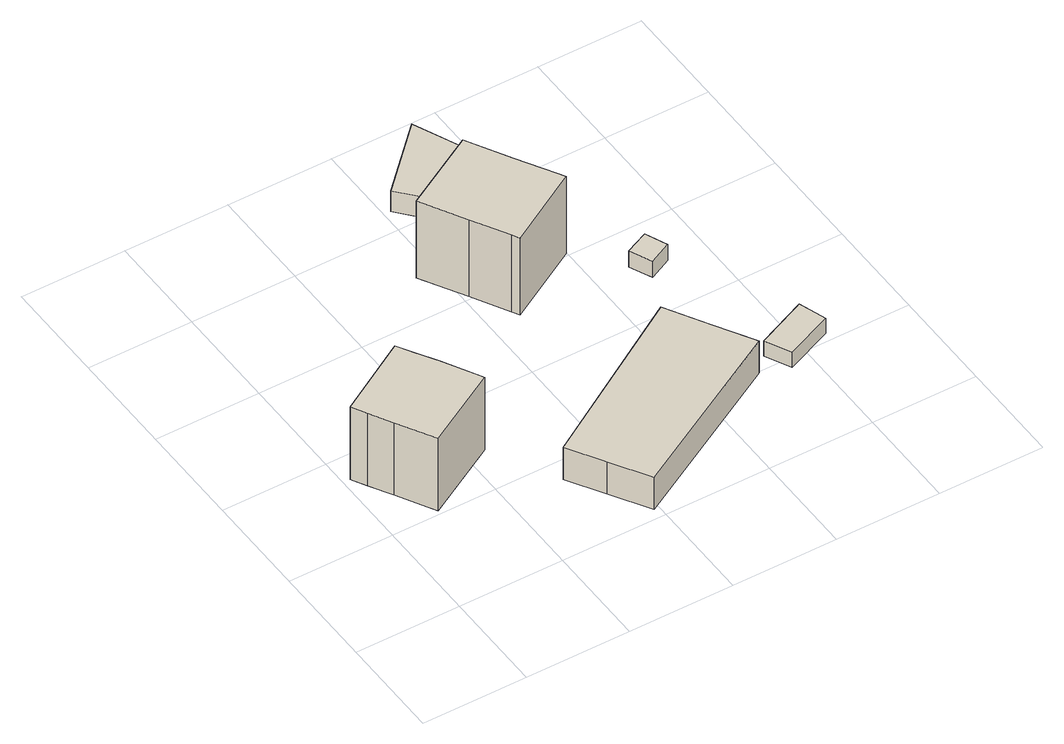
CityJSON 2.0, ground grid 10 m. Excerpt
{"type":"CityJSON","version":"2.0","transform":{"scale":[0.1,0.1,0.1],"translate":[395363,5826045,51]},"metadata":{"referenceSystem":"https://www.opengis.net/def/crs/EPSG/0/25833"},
"CityObjects":{
"building1":{"type":"Building","attributes":{"Gemeindeschluessel":"11000003","BezugspunktDach":"2200","function":"31001_1010","measuredHeight":9.28,"storeysAboveGround":1},"address":[{"country":"Germany","locality":"Berlin","thoroughfareNumber":"87","thoroughfareName":"Grimselweg"}],"geometry":[{"type":"Solid","lod":"1","boundaries":[[[[0,1,2,3,4,5,6,7]],[[8,9,10,11,12,13,14,15]],[[8,15,7,6]],[[9,8,6,5]],[[10,9,5,4]],[[11,10,4,3]],[[12,11,3,2]],[[13,12,2,1]],[[14,13,1,0]],[[15,14,0,7]]]]}]},
"building2":{"type":"Building","attributes":{"Gemeindeschluessel":"11000003","BezugspunktDach":"2200","function":"31001_1010","measuredHeight":4.08,"storeysAboveGround":1},"address":[{"country":"Germany","locality":"Berlin","thoroughfareNumber":"89","thoroughfareName":"Grimselweg"}],"geometry":[{"type":"Solid","lod":"1","boundaries":[[[[16,17,18,19,20,21]],[[22,23,24,25,26,27]],[[22,27,21,20]],[[23,22,20,19]],[[24,23,19,18]],[[25,24,18,17]],[[26,25,17,16]],[[27,26,16,21]]]]}]},
"building3":{"type":"Building","attributes":{"Gemeindeschluessel":"11000003","BezugspunktDach":"2200","function":"31001_1010","measuredHeight":9.11,"storeysAboveGround":1},"address":[{"country":"Germany","locality":"Berlin","thoroughfareNumber":"87A","thoroughfareName":"Grimselweg"}],"geometry":[{"type":"Solid","lod":"1","boundaries":[[[[28,29,30,31,32,33,34,35]],[[36,37,38,39,40,41,42,43]],[[36,43,35,34]],[[37,36,34,33]],[[38,37,33,32]],[[39,38,32,31]],[[40,39,31,30]],[[41,40,30,29]],[[42,41,29,28]],[[43,42,28,35]]]]}]},
"building4":{"type":"Building","attributes":{"Gemeindeschluessel":"11000003","BezugspunktDach":"2200","function":"51009_1610","measuredHeight":2.23,"storeysAboveGround":0},"address":[{"country":"Germany","locality":"Berlin"}],"geometry":[{"type":"Solid","lod":"1","boundaries":[[[[44,45,46,47,48]],[[49,50,51,52,53]],[[49,53,48,47]],[[50,49,47,46]],[[51,50,46,45]],[[52,51,45,44]],[[53,52,44,48]]]]}]},
"building5":{"type":"Building","attributes":{"Gemeindeschluessel":"11000003","BezugspunktDach":"2200","function":"31001_2723","measuredHeight":2.03,"storeysAboveGround":1},"address":[{"country":"Germany","locality":"Berlin","thoroughfareNumber":"87A (1)","thoroughfareName":"Grimselweg"}],"geometry":[{"type":"Solid","lod":"1","boundaries":[[[[54,55,46,45]],[[56,57,58,59]],[[56,59,45,46]],[[57,56,46,55]],[[58,57,55,54]],[[59,58,54,45]]]]}]},
"building6":{"type":"Building","attributes":{"Gemeindeschluessel":"11000003","BezugspunktDach":"2200","function":"31001_2723","measuredHeight":1.79,"storeysAboveGround":1},"address":[{"country":"Germany","locality":"Berlin","thoroughfareNumber":"87A (2)","thoroughfareName":"Grimselweg"}],"geometry":[{"type":"Solid","lod":"1","boundaries":[[[[60,61,62,63]],[[64,65,66,67]],[[64,67,63,62]],[[65,64,62,61]],[[66,65,61,60]],[[67,66,60,63]]]]}]},
"building7":{"type":"Building","attributes":{"Gemeindeschluessel":"11000003","BezugspunktDach":"2200","function":"51009_1610","measuredHeight":1.65,"storeysAboveGround":0},"address":[{"country":"Germany","locality":"Berlin"}],"geometry":[{"type":"Solid","lod":"1","boundaries":[[[[68,69,70,71]],[[72,73,74,75]],[[72,75,71,70]],[[73,72,70,69]],[[74,73,69,68]],[[75,74,68,71]]]]}]}
},
"vertices":[
[15,160,82],[27,139,82],[47,104,82],[118,144,82],[98,180,82],[85,201,82],[77,215,82],[7,174,82],[77,215,1],[85,201,1],[98,180,1],[118,144,1],[47,104,1],[27,139,1],[15,160,1],[7,174,1],
[172,44,39],[194,8,39],[353,97,39],[330,136,39],[308,174,39],[151,78,39],[308,174,3],[330,136,3],[353,97,3],[194,8,3],[172,44,3],[151,78,3],
[204,300,90],[223,266,90],[227,259,90],[298,300,90],[294,307,90],[274,341,90],[251,382,90],[180,342,90],[251,382,4],[274,341,4],[294,307,4],[298,300,4],[227,259,4],[223,266,4],[204,300,4],[180,342,4],
[234,388,26],[270,408,26],[289,419,26],[263,477,26],[206,420,26],[263,477,3],[289,419,3],[270,408,3],[234,388,3],[206,420,3],
[280,384,26],[298,391,26],[289,419,5],[298,391,5],[280,384,5],[270,408,5],
[341,237,23],[362,247,23],[353,268,23],[331,258,23],[353,268,5],[362,247,5],[341,237,5],[331,258,5],
[378,86,22],[423,105,22],[414,131,22],[366,110,22],[414,131,5],[423,105,5],[378,86,5],[366,110,5]
]}
